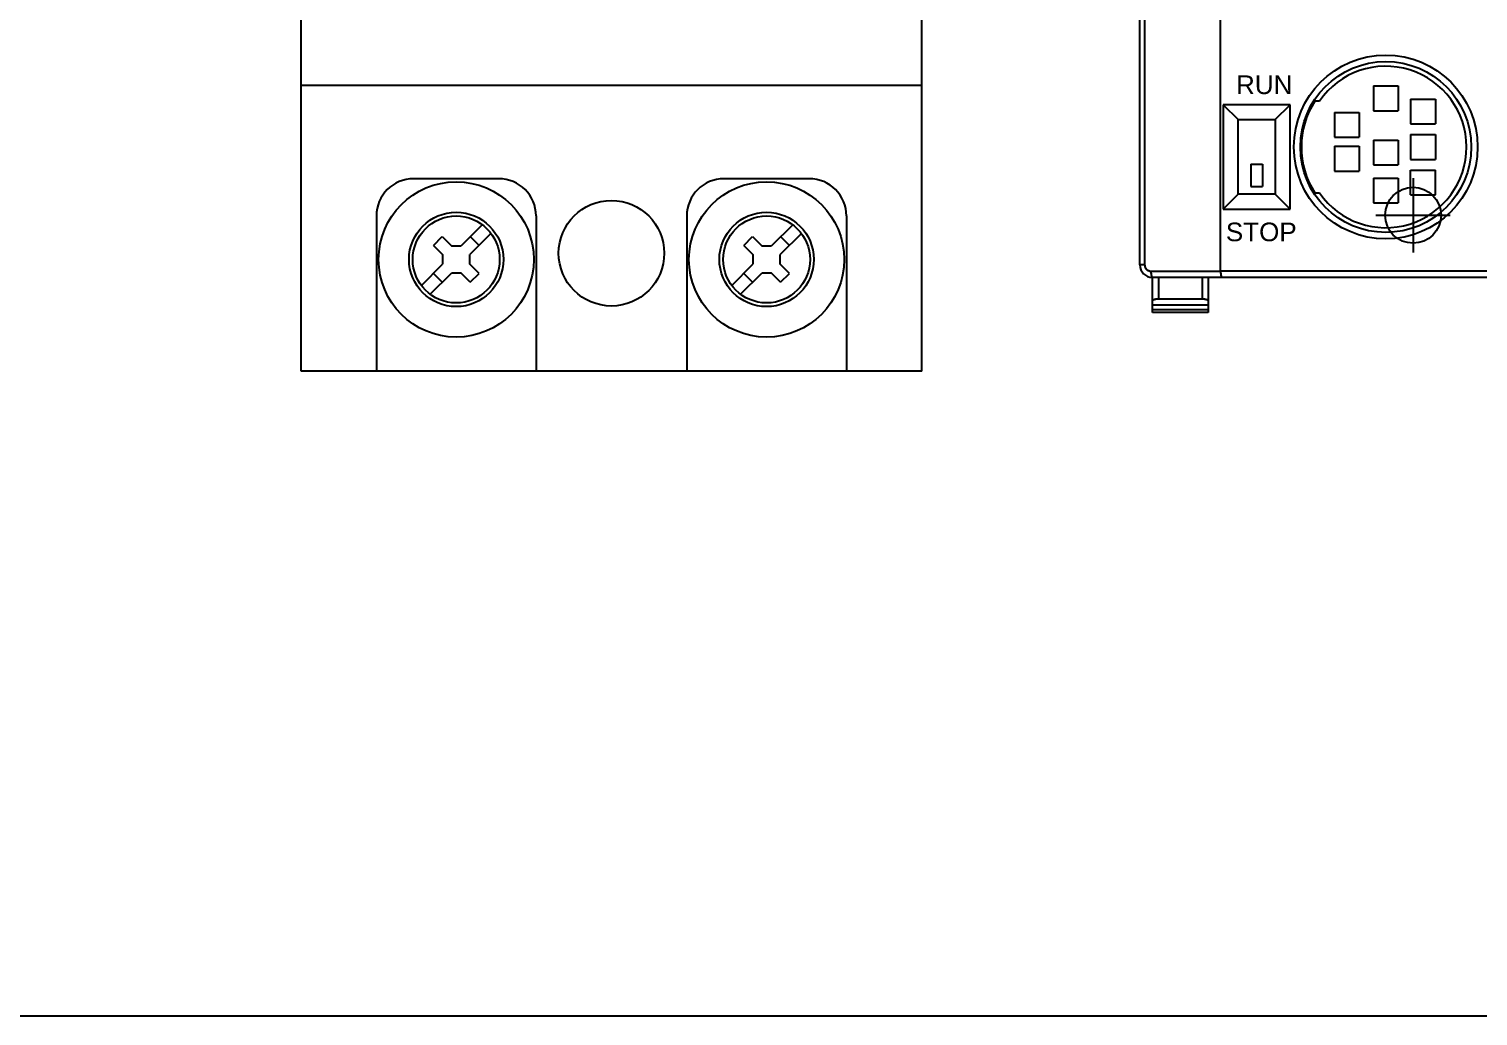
# Model space of a CAD drawing. Header units: inches. Extents: x 57 to 2760, y -193 to 2149.
# Drawn here: x 368.2 to 484.9, y 95.3 to 174.8 of the extents above; entities that cross this region are included whole.
import ezdxf

# ---------------------------------------------------------------- set-up
doc = ezdxf.new("R2010")
doc.units = ezdxf.units.IN
doc.header["$MEASUREMENT"] = 0
doc.set_wipeout_variables(frame=1)
doc.styles.get("Standard").update_dxf_attribs({"font": 'arial.ttf'})

# ---------------------------------------------------------------- blocks, each defined once
blk = doc.blocks.new('FX3U_64')
at = {"color": 7, "linetype": 'Continuous'}
for p, q in [((1.16, 18.63), (1.16, 27.43)), ((1.54, 27.43), (1.54, 18.63)), ((7.66, 18.63), (7.66, 27.43)), ((19.96, 20.95), (19.96, 18.95)), ((19.96, 20.95), (21.96, 20.95)), ((21.96, 20.95), (21.96, 18.95)), ((22.96, 19.89), (24.96, 19.89)), ((22.96, 19.89), (22.96, 17.89)), ((24.96, 19.89), (24.96, 17.89)), ((13.26, 19.43), (7.86, 19.43)), ((13.26, 19.43), (7.86, 19.43)), ((7.86, 19.43), (7.86, 11.03)), ((7.86, 19.43), (9.06, 18.23)), ((13.26, 19.43), (7.86, 19.43)), ((12.06, 18.23), (13.26, 19.43)), ((12.06, 18.23), (13.26, 19.43)), ((13.26, 11.03), (13.26, 19.43)), ((13.26, 11.03), (13.26, 19.43)), ((13.26, 11.03), (13.26, 19.43)), ((15.61, 19.73), (15.25, 19.73)), ((15.61, 19.73), (15.25, 19.73)), ((15.61, 19.73), (15.25, 19.73)), ((16.82, 18.81), (16.82, 16.81)), ((16.82, 18.81), (18.82, 18.81)), ((18.82, 18.81), (18.82, 16.81)), ((19.96, 18.95), (21.96, 18.95)), ((1.16, 6.53), (1.16, 18.63)), ((1.54, 18.63), (1.54, 6.53)), ((7.66, 6.03), (7.66, 18.63)), ((9.06, 18.23), (12.06, 18.23)), ((9.06, 12.23), (9.06, 18.23)), ((12.06, 18.23), (12.06, 12.23)), ((22.96, 17.89), (24.96, 17.89)), ((16.82, 16.81), (18.82, 16.81)), ((19.96, 16.59), (19.96, 14.59)), ((19.96, 16.59), (21.96, 16.59)), ((21.96, 16.59), (21.96, 14.59)), ((22.96, 17.03), (22.96, 15.03)), ((22.96, 17.03), (24.96, 17.03)), ((24.96, 17.03), (24.96, 15.03)), ((16.82, 16.09), (16.82, 14.09)), ((16.82, 16.09), (18.82, 16.09)), ((18.82, 16.09), (18.82, 14.09)), ((10.08, 14.64), (10.08, 12.84)), ((10.08, 14.64), (11.03, 14.64)), ((11.03, 14.64), (11.03, 12.84)), ((16.82, 14.09), (18.82, 14.09)), ((19.96, 14.59), (21.96, 14.59)), ((22.96, 15.03), (24.96, 15.03)), ((22.96, 12.17), (22.96, 14.17)), ((22.96, 14.17), (24.96, 14.17)), ((24.96, 12.17), (24.96, 14.17)), ((10.08, 12.84), (11.03, 12.84)), ((19.96, 13.53), (19.96, 11.53)), ((19.96, 13.53), (21.96, 13.53)), ((21.96, 13.53), (21.96, 11.53)), ((23.16, 13.53), (23.16, 7.53)), ((7.86, 11.03), (9.06, 12.23)), ((12.06, 12.23), (9.06, 12.23)), ((12.06, 12.23), (13.26, 11.03)), ((15.25, 12.33), (15.61, 12.33)), ((15.25, 12.33), (15.61, 12.33)), ((22.96, 12.17), (24.96, 12.17)), ((7.86, 11.03), (13.26, 11.03)), ((19.96, 11.53), (21.96, 11.53)), ((20.16, 10.53), (26.16, 10.53)), ((1.54, 6.53), (1.16, 6.53)), ((2.04, 6.03), (7.66, 6.03)), ((2.04, 6.03), (2.04, 6.01)), ((30.86, 6.03), (7.66, 6.03)), ((7.71, 5.53), (2.16, 5.53)), ((2.16, 3.66), (2.16, 5.53)), ((2.66, 5.53), (2.66, 3.8)), ((6.16, 5.53), (6.16, 3.8)), ((6.66, 5.53), (6.66, 3.66)), ((31.36, 5.53), (7.71, 5.53)), ((2.16, 3.28), (2.16, 3.66)), ((2.66, 3.8), (6.16, 3.8)), ((6.66, 3.66), (6.66, 3.28)), ((2.16, 2.92), (2.16, 3.28)), ((6.66, 3.28), (2.16, 3.28)), ((2.16, 2.7), (2.16, 2.92)), ((6.66, 2.92), (2.16, 2.92)), ((6.66, 2.7), (2.16, 2.7)), ((6.66, 3.28), (6.66, 2.92)), ((6.66, 2.92), (6.66, 2.7))]:
    blk.add_line(p, q, dxfattribs=at)
for points in [[(1.54, 6.53), (1.54, 6.53), (1.54, 6.53), (1.54, 6.52), (1.54, 6.52), (1.54, 6.52), (1.54, 6.51), (1.54, 6.51), (1.54, 6.51), (1.54, 6.5), (1.54, 6.5), (1.55, 6.5), (1.55, 6.49), (1.55, 6.49), (1.55, 6.49), (1.55, 6.49), (1.55, 6.48), (1.55, 6.48), (1.55, 6.48), (1.55, 6.47), (1.55, 6.47), (1.55, 6.47), (1.55, 6.46), (1.55, 6.46), (1.55, 6.46), (1.55, 6.45), (1.55, 6.45), (1.55, 6.45), (1.55, 6.45), (1.55, 6.44), (1.55, 6.44), (1.55, 6.44), (1.55, 6.43), (1.55, 6.43), (1.56, 6.43), (1.56, 6.42), (1.56, 6.42), (1.56, 6.42), (1.56, 6.41), (1.56, 6.41), (1.56, 6.41), (1.56, 6.41), (1.56, 6.4), (1.56, 6.4), (1.56, 6.4), (1.56, 6.39), (1.56, 6.39), (1.57, 6.39), (1.57, 6.38), (1.57, 6.38), (1.57, 6.38), (1.57, 6.38), (1.57, 6.37), (1.57, 6.37), (1.57, 6.37), (1.57, 6.36), (1.57, 6.36), (1.58, 6.36), (1.58, 6.36), (1.58, 6.35), (1.58, 6.35), (1.58, 6.35), (1.58, 6.34), (1.58, 6.34), (1.58, 6.34), (1.58, 6.34), (1.59, 6.33), (1.59, 6.33), (1.59, 6.33), (1.59, 6.32), (1.59, 6.32), (1.59, 6.32), (1.59, 6.32), (1.59, 6.31), (1.6, 6.31), (1.6, 6.31), (1.6, 6.3), (1.6, 6.3), (1.6, 6.3), (1.6, 6.3), (1.6, 6.29), (1.61, 6.29), (1.61, 6.29), (1.61, 6.29), (1.61, 6.28), (1.61, 6.28), (1.61, 6.28), (1.62, 6.27), (1.62, 6.27), (1.62, 6.27), (1.62, 6.27), (1.62, 6.26), (1.62, 6.26), (1.63, 6.26), (1.63, 6.26), (1.63, 6.25), (1.63, 6.25), (1.63, 6.25), (1.63, 6.25), (1.64, 6.24), (1.64, 6.24), (1.64, 6.24), (1.64, 6.24), (1.64, 6.23), (1.64, 6.23), (1.65, 6.23), (1.65, 6.23), (1.65, 6.22), (1.65, 6.22), (1.65, 6.22), (1.66, 6.22), (1.66, 6.21), (1.66, 6.21), (1.66, 6.21), (1.66, 6.21), (1.67, 6.2), (1.67, 6.2), (1.67, 6.2), (1.67, 6.2), (1.67, 6.2), (1.68, 6.19), (1.68, 6.19), (1.68, 6.19), (1.68, 6.19), (1.68, 6.18), (1.69, 6.18), (1.69, 6.18), (1.69, 6.18), (1.69, 6.18), (1.7, 6.17), (1.7, 6.17), (1.7, 6.17), (1.7, 6.17), (1.7, 6.16), (1.71, 6.16), (1.71, 6.16), (1.71, 6.16), (1.71, 6.16), (1.72, 6.15), (1.72, 6.15), (1.72, 6.15), (1.72, 6.15), (1.73, 6.15), (1.73, 6.14), (1.73, 6.14), (1.73, 6.14), (1.74, 6.14), (1.74, 6.14), (1.74, 6.14), (1.74, 6.13), (1.74, 6.13), (1.75, 6.13), (1.75, 6.13), (1.75, 6.13), (1.75, 6.12), (1.76, 6.12), (1.76, 6.12), (1.76, 6.12), (1.77, 6.12), (1.77, 6.12), (1.77, 6.11), (1.77, 6.11), (1.78, 6.11), (1.78, 6.11), (1.78, 6.11), (1.78, 6.11), (1.79, 6.1), (1.79, 6.1), (1.79, 6.1), (1.79, 6.1), (1.8, 6.1), (1.8, 6.1), (1.8, 6.1), (1.8, 6.09), (1.81, 6.09), (1.81, 6.09), (1.81, 6.09), (1.82, 6.09), (1.82, 6.09), (1.82, 6.09), (1.82, 6.08), (1.83, 6.08), (1.83, 6.08), (1.83, 6.08), (1.83, 6.08), (1.84, 6.08), (1.84, 6.08), (1.84, 6.07), (1.85, 6.07), (1.85, 6.07), (1.85, 6.07), (1.85, 6.07), (1.86, 6.07), (1.86, 6.07), (1.86, 6.07), (1.87, 6.07), (1.87, 6.06), (1.87, 6.06), (1.87, 6.06), (1.88, 6.06), (1.88, 6.06), (1.88, 6.06), (1.89, 6.06), (1.89, 6.06), (1.89, 6.06), (1.89, 6.06), (1.9, 6.05), (1.9, 6.05), (1.9, 6.05), (1.91, 6.05), (1.91, 6.05), (1.91, 6.05), (1.91, 6.05), (1.92, 6.05), (1.92, 6.05), (1.92, 6.05), (1.93, 6.05), (1.93, 6.05), (1.93, 6.05), (1.94, 6.04), (1.94, 6.04), (1.94, 6.04), (1.94, 6.04), (1.95, 6.04), (1.95, 6.04), (1.95, 6.04), (1.96, 6.04), (1.96, 6.04), (1.96, 6.04), (1.97, 6.04), (1.97, 6.04), (1.97, 6.04), (1.97, 6.04), (1.98, 6.04), (1.98, 6.04), (1.98, 6.04), (1.99, 6.04), (1.99, 6.04), (1.99, 6.03), (2, 6.03), (2, 6.03), (2, 6.03), (2, 6.03), (2.01, 6.03), (2.01, 6.03), (2.01, 6.03), (2.02, 6.03), (2.02, 6.03), (2.02, 6.03), (2.03, 6.03), (2.03, 6.03), (2.03, 6.03), (2.03, 6.03), (2.04, 6.03), (2.04, 6.03), (2.04, 6.03)], [(7.66, 6.03), (7.66, 6.03), (7.66, 6.02), (7.66, 6.02), (7.66, 6.02), (7.66, 6.01), (7.66, 6.01), (7.66, 6), (7.66, 6), (7.66, 5.99), (7.66, 5.99), (7.66, 5.99), (7.66, 5.98), (7.66, 5.98), (7.66, 5.97), (7.66, 5.97), (7.66, 5.96), (7.66, 5.96), (7.66, 5.96), (7.66, 5.95), (7.66, 5.95), (7.66, 5.94), (7.66, 5.94), (7.66, 5.94), (7.66, 5.93), (7.66, 5.93), (7.66, 5.92), (7.66, 5.92), (7.66, 5.92), (7.66, 5.91), (7.66, 5.91), (7.66, 5.9), (7.66, 5.9), (7.66, 5.9), (7.66, 5.89), (7.66, 5.89), (7.66, 5.88), (7.67, 5.88), (7.67, 5.88), (7.67, 5.87), (7.67, 5.87), (7.67, 5.87), (7.67, 5.86), (7.67, 5.86), (7.67, 5.85), (7.67, 5.85), (7.67, 5.85), (7.67, 5.84), (7.67, 5.84), (7.67, 5.83), (7.67, 5.83), (7.67, 5.83), (7.67, 5.82), (7.67, 5.82), (7.67, 5.82), (7.67, 5.81), (7.67, 5.81), (7.67, 5.81), (7.67, 5.8), (7.67, 5.8), (7.67, 5.79), (7.68, 5.79), (7.68, 5.79), (7.68, 5.78), (7.68, 5.78), (7.68, 5.78), (7.68, 5.77), (7.68, 5.77), (7.68, 5.77), (7.68, 5.76), (7.68, 5.76), (7.68, 5.76), (7.68, 5.75), (7.68, 5.75), (7.68, 5.75), (7.68, 5.74), (7.68, 5.74), (7.68, 5.74), (7.68, 5.73), (7.68, 5.73), (7.68, 5.73), (7.68, 5.72), (7.68, 5.72), (7.68, 5.72), (7.68, 5.71), (7.68, 5.71), (7.68, 5.71), (7.68, 5.7), (7.68, 5.7), (7.68, 5.7), (7.68, 5.69), (7.68, 5.69), (7.68, 5.69), (7.68, 5.69), (7.68, 5.68), (7.69, 5.68), (7.69, 5.68), (7.69, 5.67), (7.69, 5.67), (7.69, 5.67), (7.69, 5.67), (7.69, 5.66), (7.69, 5.66), (7.69, 5.66), (7.69, 5.65), (7.69, 5.65), (7.69, 5.65), (7.69, 5.64), (7.69, 5.64), (7.69, 5.64), (7.69, 5.64), (7.69, 5.63), (7.69, 5.63), (7.69, 5.63), (7.69, 5.62), (7.69, 5.62), (7.69, 5.62), (7.69, 5.61), (7.69, 5.61), (7.69, 5.61), (7.69, 5.61), (7.69, 5.61), (7.69, 5.6), (7.69, 5.6), (7.69, 5.6), (7.69, 5.6), (7.69, 5.6), (7.69, 5.59), (7.69, 5.59), (7.7, 5.59), (7.7, 5.58), (7.7, 5.58), (7.7, 5.58), (7.7, 5.57), (7.7, 5.57), (7.7, 5.57), (7.7, 5.56), (7.7, 5.56), (7.7, 5.56), (7.7, 5.56), (7.7, 5.55), (7.7, 5.55), (7.7, 5.55), (7.71, 5.55), (7.71, 5.54), (7.71, 5.54), (7.71, 5.54), (7.71, 5.54), (7.71, 5.54), (7.71, 5.53), (7.71, 5.53)], [(2.16, 3.66), (2.16, 3.66), (2.16, 3.66), (2.16, 3.66), (2.16, 3.66), (2.16, 3.67), (2.16, 3.67), (2.16, 3.67), (2.16, 3.67), (2.16, 3.68), (2.16, 3.68), (2.17, 3.68), (2.17, 3.68), (2.17, 3.69), (2.17, 3.69), (2.17, 3.69), (2.17, 3.69), (2.18, 3.69), (2.18, 3.7), (2.18, 3.7), (2.18, 3.7), (2.18, 3.7), (2.19, 3.7), (2.19, 3.71), (2.19, 3.71), (2.19, 3.71), (2.2, 3.71), (2.2, 3.71), (2.2, 3.71), (2.2, 3.71), (2.21, 3.72), (2.21, 3.72), (2.21, 3.72), (2.21, 3.72), (2.22, 3.72), (2.22, 3.72), (2.22, 3.72), (2.22, 3.73), (2.22, 3.73), (2.23, 3.73), (2.23, 3.73), (2.23, 3.73), (2.23, 3.73), (2.23, 3.73), (2.24, 3.73), (2.24, 3.73), (2.24, 3.73), (2.24, 3.74), (2.25, 3.74), (2.25, 3.74), (2.25, 3.74), (2.25, 3.74), (2.25, 3.74), (2.26, 3.74), (2.26, 3.74), (2.26, 3.74), (2.26, 3.74), (2.27, 3.74), (2.27, 3.75), (2.27, 3.75), (2.27, 3.75), (2.28, 3.75), (2.28, 3.75), (2.28, 3.75), (2.29, 3.75), (2.29, 3.75), (2.29, 3.75), (2.29, 3.75), (2.3, 3.75), (2.3, 3.76), (2.3, 3.76), (2.31, 3.76), (2.31, 3.76), (2.31, 3.76), (2.31, 3.76), (2.32, 3.76), (2.32, 3.76), (2.32, 3.76), (2.33, 3.76), (2.33, 3.76), (2.33, 3.76), (2.34, 3.77), (2.34, 3.77), (2.34, 3.77), (2.35, 3.77), (2.35, 3.77), (2.35, 3.77), (2.36, 3.77), (2.36, 3.77), (2.36, 3.77), (2.37, 3.77), (2.37, 3.77), (2.37, 3.77), (2.38, 3.77), (2.38, 3.77), (2.38, 3.78), (2.39, 3.78), (2.39, 3.78), (2.39, 3.78), (2.4, 3.78), (2.4, 3.78), (2.41, 3.78), (2.41, 3.78), (2.41, 3.78), (2.42, 3.78), (2.42, 3.78), (2.42, 3.78), (2.43, 3.78), (2.43, 3.78), (2.43, 3.78), (2.44, 3.78), (2.44, 3.78), (2.45, 3.79), (2.45, 3.79), (2.45, 3.79), (2.46, 3.79), (2.46, 3.79), (2.46, 3.79), (2.47, 3.79), (2.47, 3.79), (2.48, 3.79), (2.48, 3.79), (2.48, 3.79), (2.49, 3.79), (2.49, 3.79), (2.5, 3.79), (2.5, 3.79), (2.5, 3.79), (2.51, 3.79), (2.51, 3.79), (2.52, 3.79), (2.52, 3.79), (2.52, 3.79), (2.53, 3.79), (2.53, 3.79), (2.54, 3.79), (2.54, 3.8), (2.54, 3.8), (2.55, 3.8), (2.55, 3.8), (2.56, 3.8), (2.56, 3.8), (2.56, 3.8), (2.57, 3.8), (2.57, 3.8), (2.58, 3.8), (2.58, 3.8), (2.58, 3.8), (2.59, 3.8), (2.59, 3.8), (2.6, 3.8), (2.6, 3.8), (2.61, 3.8), (2.61, 3.8), (2.61, 3.8), (2.62, 3.8), (2.62, 3.8), (2.63, 3.8), (2.63, 3.8), (2.64, 3.8), (2.64, 3.8), (2.64, 3.8), (2.65, 3.8), (2.65, 3.8), (2.66, 3.8)], [(6.16, 3.8), (6.16, 3.8), (6.16, 3.8), (6.17, 3.8), (6.17, 3.8), (6.18, 3.8), (6.18, 3.8), (6.19, 3.8), (6.19, 3.8), (6.19, 3.8), (6.2, 3.8), (6.2, 3.8), (6.21, 3.8), (6.21, 3.8), (6.22, 3.8), (6.22, 3.8), (6.22, 3.8), (6.23, 3.8), (6.23, 3.8), (6.24, 3.8), (6.24, 3.8), (6.24, 3.8), (6.25, 3.8), (6.25, 3.8), (6.26, 3.8), (6.26, 3.8), (6.26, 3.8), (6.27, 3.8), (6.27, 3.8), (6.28, 3.79), (6.28, 3.79), (6.28, 3.79), (6.29, 3.79), (6.29, 3.79), (6.3, 3.79), (6.3, 3.79), (6.3, 3.79), (6.31, 3.79), (6.31, 3.79), (6.32, 3.79), (6.32, 3.79), (6.32, 3.79), (6.33, 3.79), (6.33, 3.79), (6.34, 3.79), (6.34, 3.79), (6.34, 3.79), (6.35, 3.79), (6.35, 3.79), (6.35, 3.79), (6.36, 3.79), (6.36, 3.79), (6.37, 3.79), (6.37, 3.79), (6.37, 3.78), (6.38, 3.78), (6.38, 3.78), (6.38, 3.78), (6.39, 3.78), (6.39, 3.78), (6.4, 3.78), (6.4, 3.78), (6.4, 3.78), (6.41, 3.78), (6.41, 3.78), (6.41, 3.78), (6.42, 3.78), (6.42, 3.78), (6.42, 3.78), (6.43, 3.78), (6.43, 3.78), (6.43, 3.77), (6.44, 3.77), (6.44, 3.77), (6.44, 3.77), (6.45, 3.77), (6.45, 3.77), (6.45, 3.77), (6.46, 3.77), (6.46, 3.77), (6.46, 3.77), (6.47, 3.77), (6.47, 3.77), (6.47, 3.77), (6.48, 3.77), (6.48, 3.76), (6.48, 3.76), (6.49, 3.76), (6.49, 3.76), (6.49, 3.76), (6.49, 3.76), (6.5, 3.76), (6.5, 3.76), (6.5, 3.76), (6.51, 3.76), (6.51, 3.76), (6.51, 3.76), (6.52, 3.75), (6.52, 3.75), (6.52, 3.75), (6.52, 3.75), (6.53, 3.75), (6.53, 3.75), (6.53, 3.75), (6.54, 3.75), (6.54, 3.75), (6.54, 3.75), (6.54, 3.75), (6.55, 3.74), (6.55, 3.74), (6.55, 3.74), (6.55, 3.74), (6.56, 3.74), (6.56, 3.74), (6.56, 3.74), (6.56, 3.74), (6.57, 3.74), (6.57, 3.74), (6.57, 3.73), (6.57, 3.73), (6.57, 3.73), (6.58, 3.73), (6.58, 3.73), (6.58, 3.73), (6.58, 3.73), (6.59, 3.73), (6.59, 3.73), (6.59, 3.73), (6.59, 3.72), (6.59, 3.72), (6.6, 3.72), (6.6, 3.72), (6.6, 3.72), (6.6, 3.72), (6.6, 3.72), (6.61, 3.72), (6.61, 3.72), (6.61, 3.71), (6.61, 3.71), (6.62, 3.71), (6.62, 3.71), (6.62, 3.71), (6.62, 3.71), (6.62, 3.71), (6.63, 3.7), (6.63, 3.7), (6.63, 3.7), (6.63, 3.7), (6.63, 3.7), (6.64, 3.7), (6.64, 3.69), (6.64, 3.69), (6.64, 3.69), (6.64, 3.69), (6.65, 3.68), (6.65, 3.68), (6.65, 3.68), (6.65, 3.68), (6.65, 3.68), (6.65, 3.67), (6.65, 3.67), (6.65, 3.67), (6.66, 3.67), (6.66, 3.66), (6.66, 3.66), (6.66, 3.66), (6.66, 3.66)]]:
    blk.add_lwpolyline(points, dxfattribs=at)
for centre, radius in [((20.96, 16.03), 7.4), ((20.96, 16.03), 7.4), ((20.96, 16.03), 7.4), ((20.96, 16.03), 6.88), ((20.96, 16.03), 6.88), ((20.96, 16.03), 6.88), ((23.16, 10.53), 2.25)]:
    blk.add_circle(centre, radius, dxfattribs=at)
for centre, radius, start, end in [((20.96, 16.03), 6.5, 214.6966, 145.3034), ((20.96, 16.03), 6.5, 214.6966, 145.3034), ((20.96, 16.03), 6.5, 214.6966, 145.3034), ((20.96, 16.03), 6.8, 147.0356, 212.9644), ((20.96, 16.03), 6.8, 147.0356, 212.9644), ((20.96, 16.03), 6.8, 147.0356, 212.9644), ((2.16, 6.53), 1, 180, 270), ((4.14, 6.03), 2.1, 180.5951, 181.2552), ((4.27, 6.03), 2.23, 181.2764, 181.9059), ((4.31, 6.03), 2.27, 181.887, 182.5128), ((4.2, 6.03), 2.16, 182.5721, 183.2332), ((4.12, 6.03), 2.08, 183.2214, 183.9083), ((4.04, 6.02), 2, 183.979, 184.6912), ((3.96, 6.02), 1.91, 184.713, 185.4534), ((3.84, 6.01), 1.8, 185.5052, 186.2846), ((3.72, 6), 1.68, 186.3216, 187.1426), ((3.59, 5.98), 1.55, 187.2024, 188.0737), ((3.46, 5.97), 1.42, 188.153, 189.0813), ((3.33, 5.95), 1.28, 189.1382, 190.134), ((3.19, 5.92), 1.14, 190.2523, 191.3289), ((3.05, 5.9), 1, 191.4152, 192.5868), ((2.93, 5.87), 0.871, 192.7179, 194.0018), ((2.81, 5.84), 0.749, 194.177, 195.5857), ((2.69, 5.81), 0.626, 195.7264, 197.3106), ((2.58, 5.78), 0.511, 197.6327, 199.4397), ((2.49, 5.75), 0.423, 199.5414, 201.5617), ((2.43, 5.73), 0.358, 201.9549, 204.1329), ((2.34, 5.69), 0.261, 204.8487, 207.5829), ((2.26, 5.65), 0.171, 208.3684, 212.1518), ((2.25, 5.64), 0.154, 211.1911, 214.876), ((2.34, 5.71), 0.263, 215.0677, 216.8967), ((2.18, 5.6), 0.078, 224.3154, 230.5559), ((2.16, 5.57), 0.0401, 233.9969, 249.452), ((2.17, 5.6), 0.068, 244.7284, 255.8053)]:
    blk.add_arc(centre, radius, start, end, dxfattribs=at)
for s, p in [('RUN', (8.9, 20.29)), ('STOP', (8.08, 8.44))]:
    blk.add_text(s, height=1.5, dxfattribs=at).set_placement(p)
blk = doc.blocks.new('MITSUBISHI_NF63_CV_2P')
blk.add_wipeout([(0, 130), (50, 130), (50, 0), (0, 0)])
at = {"linetype": 'Continuous'}
for p, q in [((50, 130), (0, 130)), ((0, 0), (0, 130)), ((6.07, 117.5), (6.07, 130)), ((18.93, 117.5), (18.93, 130)), ((31.07, 117.5), (31.07, 130)), ((43.93, 117.5), (43.93, 130)), ((50, 0), (50, 130)), ((14.6, 123.8), (12.89, 122.1)), ((39.6, 123.8), (37.89, 122.1)), ((10.66, 122.13), (11.37, 122.84)), ((11.37, 122.84), (12.11, 122.1)), ((15.3, 123.1), (13.6, 121.39)), ((14.34, 122.13), (13.63, 122.84)), ((35.66, 122.13), (36.37, 122.84)), ((36.37, 122.84), (37.11, 122.1)), ((40.3, 123.1), (38.6, 121.39)), ((39.34, 122.13), (38.63, 122.84)), ((10.66, 122.13), (11.4, 121.39)), ((11.4, 121.39), (11.4, 120.61)), ((12.11, 122.1), (12.89, 122.1)), ((13.6, 120.61), (13.6, 121.39)), ((35.66, 122.13), (36.4, 121.39)), ((36.4, 121.39), (36.4, 120.61)), ((37.11, 122.1), (37.89, 122.1)), ((38.6, 120.61), (38.6, 121.39)), ((9.7, 118.9), (11.4, 120.61)), ((14.34, 119.87), (13.6, 120.61)), ((34.7, 118.9), (36.4, 120.61)), ((39.34, 119.87), (38.6, 120.61)), ((10.4, 118.2), (12.11, 119.9)), ((11.37, 119.16), (10.66, 119.87)), ((12.89, 119.9), (12.11, 119.9)), ((13.63, 119.16), (12.89, 119.9)), ((13.63, 119.16), (14.34, 119.87)), ((35.4, 118.2), (37.11, 119.9)), ((36.37, 119.16), (35.66, 119.87)), ((37.89, 119.9), (37.11, 119.9)), ((38.63, 119.16), (37.89, 119.9)), ((38.63, 119.16), (39.34, 119.87)), ((15.93, 114.5), (9.07, 114.5)), ((40.93, 114.5), (34.07, 114.5)), ((50, 107), (0, 107)), ((48, 90), (2, 90)), ((48, 90), (2, 90)), ((23.5, 40), (23.5, 90)), ((23.5, 40), (23.5, 90)), ((1, 41), (1, 89)), ((1, 41), (1, 89)), ((1.5, 40.13), (1.5, 89.87)), ((1.5, 40.13), (1.5, 89.87)), ((49, 41), (49, 89)), ((49, 41), (49, 89)), ((6.3, 83.4), (18.7, 83.4)), ((6.3, 47.8), (6.3, 83.4)), ((6.3, 83.4), (18.7, 83.4)), ((6.3, 47.8), (6.3, 83.4)), ((18.7, 47.8), (18.7, 83.4)), ((18.7, 47.8), (18.7, 83.4)), ((7.2, 63.1), (17.8, 63.1)), ((7.2, 63.1), (17.8, 63.1)), ((17.78, 63.1), (17.78, 63.09)), ((17.78, 63.1), (17.78, 63.09)), ((6.7, 62.6), (6.7, 54.56)), ((6.7, 62.6), (6.7, 54.56)), ((18.3, 62.6), (18.3, 54.56)), ((18.3, 62.6), (18.3, 54.56)), ((7.2, 61.05), (17.8, 61.05)), ((7.2, 61.05), (17.8, 61.05)), ((17.8, 54.06), (7.2, 54.06)), ((17.8, 54.06), (7.2, 54.06)), ((6.3, 47.8), (18.7, 47.8)), ((6.3, 47.8), (18.7, 47.8)), ((48, 40), (2, 40)), ((48, 40), (2, 40)), ((50, 23), (0, 23)), ((15.93, 15.5), (9.07, 15.5)), ((40.93, 15.5), (34.07, 15.5)), ((6.07, 12.5), (6.07, 0)), ((14.6, 11.8), (12.89, 10.1)), ((18.93, 12.5), (18.93, 0)), ((31.07, 12.5), (31.07, 0)), ((39.6, 11.8), (37.89, 10.1)), ((43.93, 12.5), (43.93, 0)), ((10.66, 10.13), (11.37, 10.84)), ((11.37, 10.84), (12.11, 10.1)), ((15.3, 11.1), (13.6, 9.39)), ((14.34, 10.13), (13.63, 10.84)), ((35.66, 10.13), (36.37, 10.84)), ((36.37, 10.84), (37.11, 10.1)), ((40.3, 11.1), (38.6, 9.39)), ((39.34, 10.13), (38.63, 10.84)), ((10.66, 10.13), (11.4, 9.39)), ((11.4, 9.39), (11.4, 8.61)), ((12.11, 10.1), (12.89, 10.1)), ((13.6, 8.61), (13.6, 9.39)), ((35.66, 10.13), (36.4, 9.39)), ((36.4, 9.39), (36.4, 8.61)), ((37.11, 10.1), (37.89, 10.1)), ((38.6, 8.61), (38.6, 9.39)), ((9.7, 6.9), (11.4, 8.61)), ((14.34, 7.87), (13.6, 8.61)), ((34.7, 6.9), (36.4, 8.61)), ((39.34, 7.87), (38.6, 8.61)), ((10.4, 6.2), (12.11, 7.9)), ((11.37, 7.16), (10.66, 7.87)), ((12.89, 7.9), (12.11, 7.9)), ((13.63, 7.16), (12.89, 7.9)), ((13.63, 7.16), (14.34, 7.87)), ((35.4, 6.2), (37.11, 7.9)), ((36.37, 7.16), (35.66, 7.87)), ((37.89, 7.9), (37.11, 7.9)), ((38.63, 7.16), (37.89, 7.9)), ((38.63, 7.16), (39.34, 7.87)), ((50, 0), (0, 0))]:
    blk.add_line(p, q, dxfattribs=at)
for centre, radius in [((12.5, 121), 6.25), ((37.5, 121), 6.25), ((12.5, 121), 3.8), ((12.5, 121), 3.5), ((25, 120.5), 4.25), ((37.5, 121), 3.8), ((37.5, 121), 3.5), ((33.4, 45), 3), ((33.4, 45), 3), ((12.5, 9), 6.25), ((37.5, 9), 6.25), ((25, 9.5), 4.25), ((12.5, 9), 3.8), ((12.5, 9), 3.5), ((37.5, 9), 3.8), ((37.5, 9), 3.5)]:
    blk.add_circle(centre, radius, dxfattribs=at)
for centre, radius, start, end in [((9.07, 117.5), 3, 180, 270), ((15.93, 117.5), 3, 270, 0), ((34.07, 117.5), 3, 180, 270), ((40.93, 117.5), 3, 270, 0), ((2, 89), 1, 90, 180), ((2, 89), 1, 90, 180), ((48, 89), 1, 0, 90), ((48, 89), 1, 0, 90), ((7.2, 62.6), 0.5, 90, 180), ((7.2, 62.6), 0.5, 90, 180), ((17.8, 62.6), 0.5, 0, 90), ((17.8, 62.6), 0.5, 0, 90), ((7.2, 60.55), 0.5, 90, 180), ((7.2, 60.55), 0.5, 90, 180), ((17.8, 60.55), 0.5, 0, 90), ((17.8, 60.55), 0.5, 0, 90), ((7.2, 54.56), 0.5, 180, 270), ((7.2, 54.56), 0.5, 180, 270), ((17.8, 54.56), 0.5, 270, 0), ((17.8, 54.56), 0.5, 270, 0), ((2, 41), 1, 180, 270), ((2, 41), 1, 180, 270), ((48, 41), 1, 270, 0), ((48, 41), 1, 270, 0), ((9.07, 12.5), 3, 90, 180), ((15.93, 12.5), 3, 0, 90), ((34.07, 12.5), 3, 90, 180), ((40.93, 12.5), 3, 0, 90)]:
    blk.add_arc(centre, radius, start, end, dxfattribs=at)

msp = doc.modelspace()

# ---------------------------------------------------------------- block references
for name, p in [('MITSUBISHI_NF63_CV_2P', (390.07952, 147.19451)), ('FX3U_64', (456.48982, 149.22156))]:
    msp.add_blockref(name, p)

# ---------------------------------------------------------------- next in the draw order: linework, layer by layer
msp.add_lwpolyline([(56.77421, 1038.5238), (1300.18983, 1038.5238), (1300.18983, 95.27601), (56.77421, 95.27601)], close=True)

doc.saveas('drawing.dxf')
